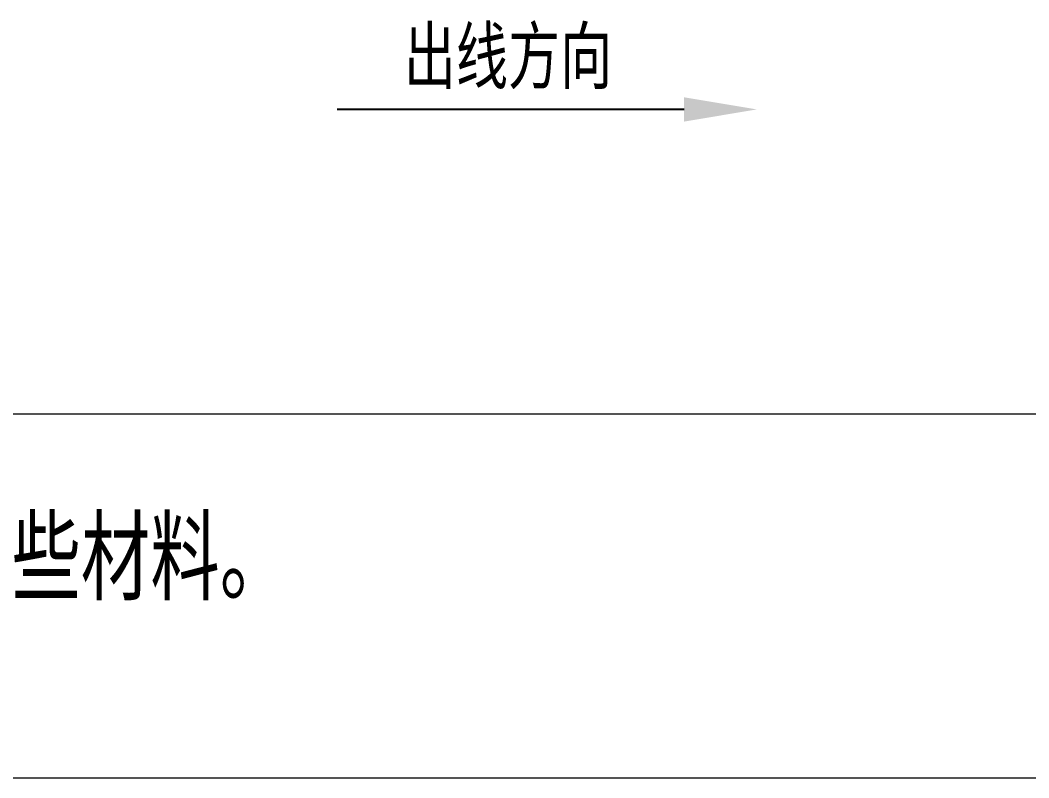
# Model space of a CAD drawing. Header units: inches. Extents: x 47316 to 59086, y 3141 to 11743.
# Drawn here: x 53962.3 to 54017.8, y 9458.1 to 9499.7 of the extents above; entities that cross this region are included whole.
import ezdxf

# ---------------------------------------------------------------- set-up
doc = ezdxf.new("R2010")
doc.units = ezdxf.units.IN
doc.header["$MEASUREMENT"] = 0
doc.styles.add('MtX_FangSong_GB2312', font='')
doc.styles.get('MtX_FangSong_GB2312').set_extended_font_data('FangSong_GB2312')

msp = doc.modelspace()

# ---------------------------------------------------------------- linework, layer by layer
at = {"color": 7, "lineweight": -2}
msp.add_line((53998.822, 9494.802), (53979.744, 9494.802), dxfattribs=at)
at = {"color": 0, "lineweight": 15}
for p, q in [((50267.929, 9478.081), (57367.929, 9478.081)), ((50247.929, 9458.081), (57387.929, 9458.081))]:
    msp.add_line(p, q, dxfattribs=at)
at = {"color": 7, "lineweight": -2}
msp.add_solid([(53998.822, 9495.468), (54002.822, 9494.802), (53998.822, 9494.135)], dxfattribs=at)

# ---------------------------------------------------------------- texts
at = {"color": 0, "lineweight": 15, "style": 'MtX_FangSong_GB2312', "width": 0.7}
for s, height, p in [('出线方向', 3, (53983.414, 9496.244)), ('此图表和这里任何其他信息，都是吉利汽车研究院有限公司受著作权保护的机密材料，未经具体书面授权任何人不得以生产、出售或任何其他原因为目的，披露、出借、复制或使用这些材料。', 4, (53656.306, 9468.261))]:
    msp.add_text(s, height=height, dxfattribs=at).set_placement(p)

doc.saveas('drawing.dxf')
